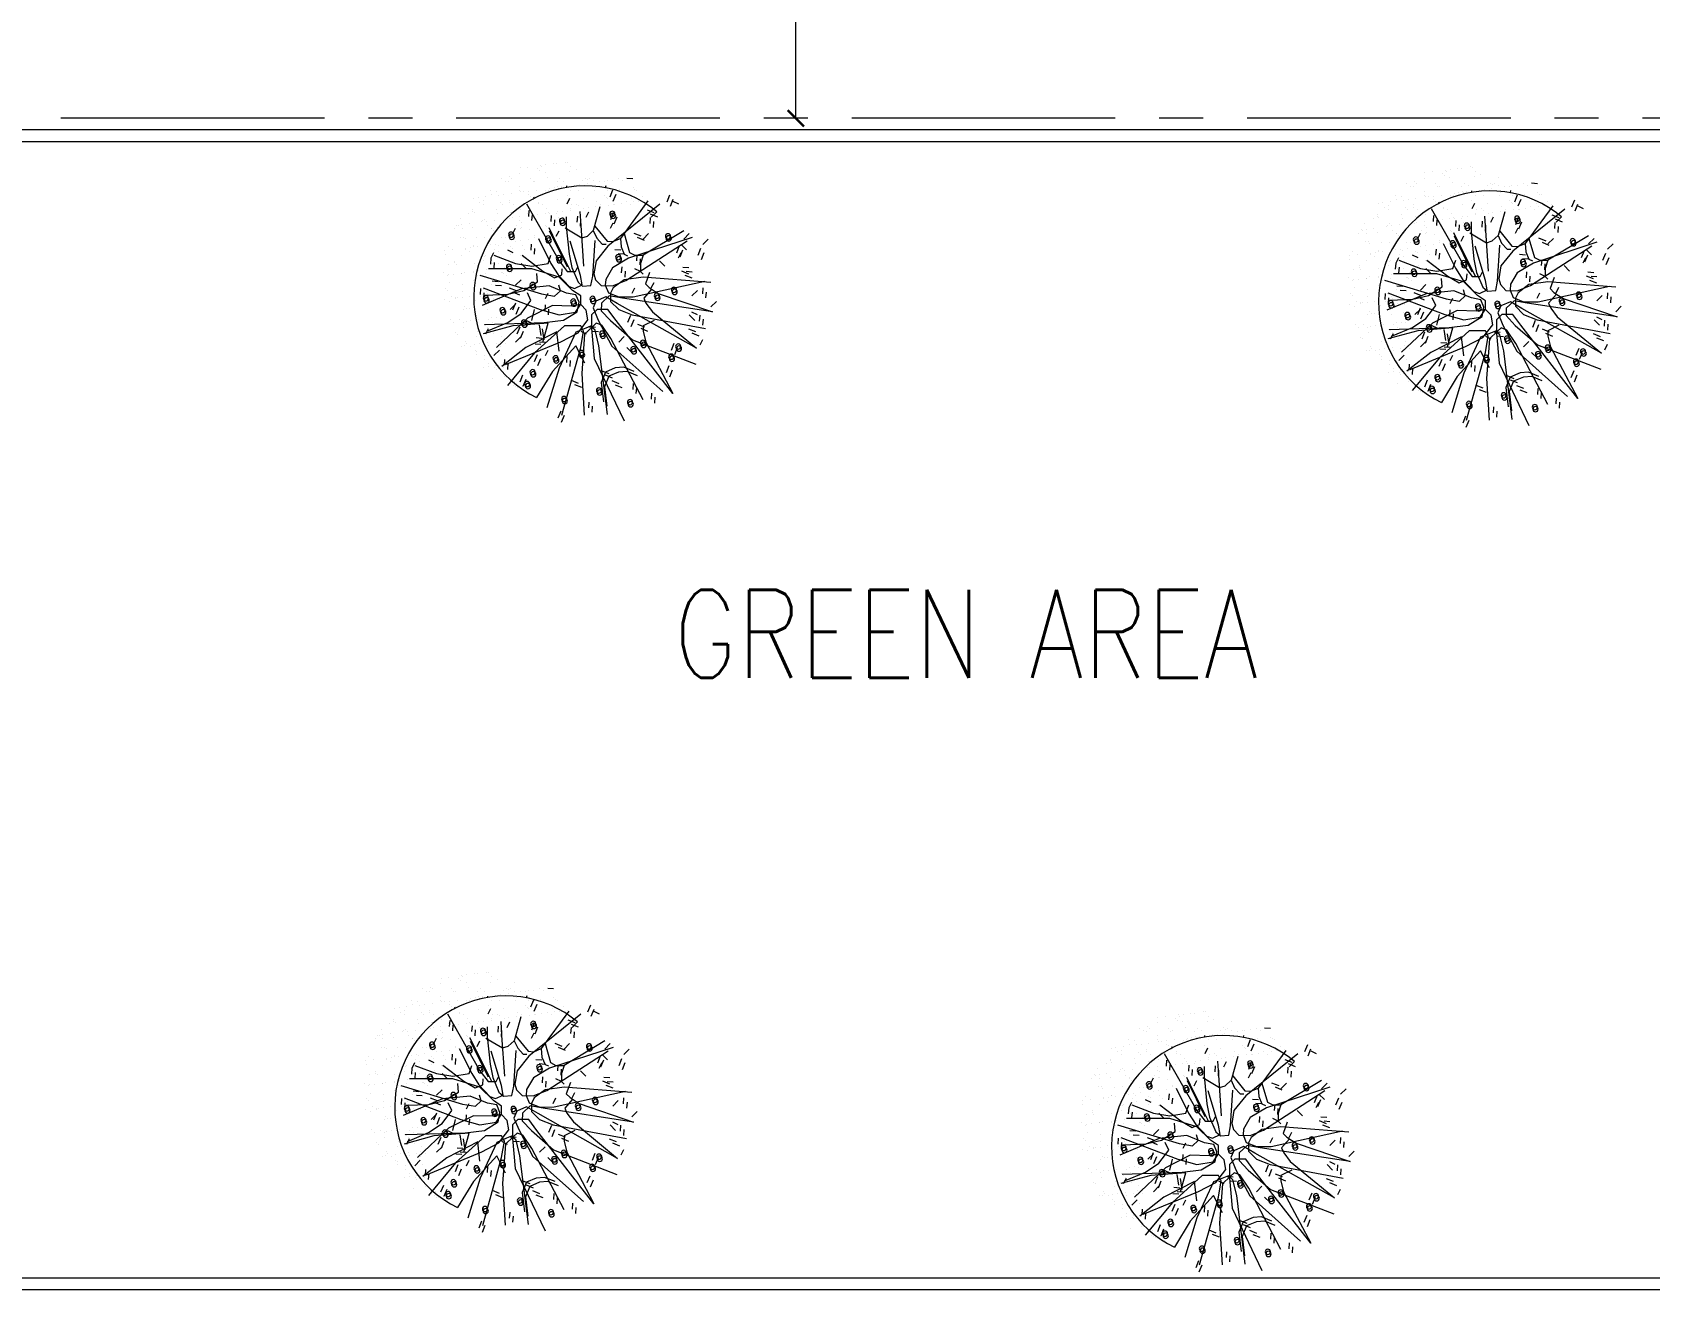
# Model space of a CAD drawing. Header units: millimetres. Extents: x -401 to 2889, y -234 to 146.
# Drawn here: x 104.84 to 118.65, y -31.08 to -20.16 of the extents above; entities that cross this region are included whole.
import ezdxf

# ---------------------------------------------------------------- set-up
doc = ezdxf.new("R2010")
doc.units = ezdxf.units.MM
doc.header["$LTSCALE"] = 3
doc.header["$MEASUREMENT"] = 0
doc.linetypes.add('AXES2', pattern=[1.125, 0.75, -0.125, 0.125, -0.125])
doc.linetypes.add('CONTINU', pattern=[0])
doc.layers.get('0').update_dxf_attribs({"color": 3, "lineweight": 9})
for name, color, linetype, lineweight in [('BOUNDARY', 6, 'Continuous', 13), ('DIM-IN', 1, 'Continuous', 0), ('Drw - Dimension', 1, 'CONTINU', 0), ('HATCH', 253, 'Continuous', 0), ('text', 7, 'Continuous', 0), ('WALKWAY', 42, 'Continuous', 13)]:
    doc.layers.add(name, color=color, linetype=linetype, lineweight=lineweight)
doc.layers.add('SCHEMATIC', color=7, linetype='Continuous')
doc.styles.add('drwazah arabic', font='ARIALUNI.TTF', dxfattribs={"width": 0.75})
doc.styles.get("Standard").update_dxf_attribs({"font": 'simplex.shx', "width": 0.8})
doc.dimstyles.new('Arch A-D 1-200m', dxfattribs={"dimscale": 2, "dimtxt": 0.14, "dimasz": 0.07, "dimexe": 0, "dimexo": 0, "dimgap": 0.05, "dimtad": 0, "dimzin": 1, "dimdsep": 46, "dimtxsty": 'drwazah arabic', "dimblk": 'ARCHTICK', "dimcen": 0, "dimse1": 1, "dimse2": 1, "dimclrd": 9, "dimclre": 9, "dimclrt": 6, "dimaunit": 2, "dimazin": 0, "dimtfac": 1, "dimtmove": 0, "dimatfit": 0, "dimldrblk": 'ARCHTICK', "dimfxl": 0.18, "dimtolj": 1, "dimtzin": 0, "dimlwd": 9, "dimlwe": 9, "dimarcsym": 2})

# ---------------------------------------------------------------- blocks, each defined once
blk = doc.blocks.new('A$C13B16592')
at = {"layer": 'SCHEMATIC', "color": 251, "lineweight": 0}
for p, q in [((1.858, 3.965), (1.858, 3.965)), ((1.889, 3.964), (1.889, 3.964)), ((0.876, 3.712), (0.876, 3.712)), ((1.001, 3.737), (1.001, 3.737)), ((1.028, 3.712), (1.028, 3.712)), ((1.155, 3.794), (1.155, 3.794)), ((1.161, 3.874), (1.161, 3.874)), ((1.277, 3.889), (1.277, 3.889)), ((1.322, 3.713), (1.322, 3.713)), ((1.432, 3.862), (1.432, 3.862)), ((1.458, 3.838), (1.458, 3.838)), ((1.472, 3.915), (1.472, 3.915)), ((1.484, 3.894), (1.484, 3.894)), ((1.542, 3.808), (1.542, 3.808)), ((1.546, 3.925), (1.546, 3.925)), ((1.583, 3.724), (1.583, 3.724)), ((1.663, 3.94), (1.663, 3.94)), ((1.714, 3.941), (1.714, 3.941)), ((1.768, 3.714), (1.768, 3.714)), ((1.917, 3.813), (1.917, 3.813)), ((1.931, 3.895), (1.931, 3.895)), ((2.014, 3.85), (2.014, 3.85)), ((2.156, 3.719), (2.156, 3.719)), ((2.215, 3.714), (2.215, 3.714)), ((2.283, 3.811), (2.283, 3.811)), ((2.661, 3.715), (2.661, 3.715)), ((0.708, 3.534), (0.708, 3.534)), ((0.721, 3.472), (0.721, 3.472)), ((0.797, 3.52), (0.797, 3.52)), ((0.833, 3.459), (0.833, 3.459)), ((0.907, 3.469), (0.907, 3.469)), ((0.936, 3.673), (0.936, 3.673)), ((0.982, 3.662), (0.982, 3.662)), ((1.024, 3.485), (1.024, 3.485)), ((1.152, 3.598), (1.152, 3.598)), ((1.154, 3.535), (1.154, 3.535)), ((1.164, 3.518), (1.164, 3.518)), ((1.218, 3.51), (1.218, 3.51)), ((1.293, 3.52), (1.293, 3.52)), ((1.295, 3.468), (1.295, 3.468)), ((1.357, 3.667), (1.357, 3.667)), ((1.382, 3.674), (1.382, 3.674)), ((1.409, 3.535), (1.409, 3.535)), ((1.551, 3.532), (1.551, 3.532)), ((1.6, 3.536), (1.6, 3.536)), ((1.604, 3.561), (1.604, 3.561)), ((1.679, 3.571), (1.679, 3.571)), ((1.723, 3.665), (1.723, 3.665)), ((1.726, 3.593), (1.726, 3.593)), ((1.752, 3.569), (1.752, 3.569)), ((1.795, 3.586), (1.795, 3.586)), ((1.829, 3.675), (1.829, 3.675)), ((1.99, 3.612), (1.99, 3.612)), ((2.064, 3.622), (2.064, 3.622)), ((2.11, 3.679), (2.11, 3.679)), ((2.181, 3.637), (2.181, 3.637)), ((2.183, 3.695), (2.183, 3.695)), ((2.275, 3.676), (2.275, 3.676)), ((2.375, 3.663), (2.375, 3.663)), ((2.45, 3.672), (2.45, 3.672)), ((2.486, 3.684), (2.486, 3.684)), ((2.567, 3.688), (2.567, 3.688)), ((2.679, 3.549), (2.679, 3.549)), ((2.721, 3.677), (2.721, 3.677)), ((2.881, 3.576), (2.881, 3.576)), ((2.907, 3.552), (2.907, 3.552)), ((2.939, 3.538), (2.939, 3.538)), ((0.431, 3.239), (0.431, 3.239)), ((0.433, 3.216), (0.433, 3.216)), ((0.447, 3.409), (0.447, 3.409)), ((0.521, 3.419), (0.521, 3.419)), ((0.545, 3.352), (0.545, 3.352)), ((0.604, 3.372), (0.604, 3.372)), ((0.606, 3.314), (0.606, 3.314)), ((0.638, 3.434), (0.638, 3.434)), ((0.806, 3.244), (0.806, 3.244)), ((0.864, 3.342), (0.864, 3.342)), ((0.891, 3.318), (0.891, 3.318)), ((0.991, 3.386), (0.991, 3.386)), ((0.992, 3.353), (0.992, 3.353)), ((1.052, 3.315), (1.052, 3.315)), ((1.321, 3.443), (1.321, 3.443)), ((3.032, 3.437), (3.032, 3.437)), ((3.084, 3.385), (3.084, 3.385)), ((0.193, 3.004), (0.193, 3.004)), ((0.215, 2.993), (0.215, 2.993)), ((0.246, 3.097), (0.246, 3.097)), ((0.268, 3.014), (0.268, 3.014)), ((0.377, 3.174), (0.377, 3.174)), ((0.384, 3.029), (0.384, 3.029)), ((0.44, 2.963), (0.44, 2.963)), ((0.46, 3.192), (0.46, 3.192)), ((0.579, 3.055), (0.579, 3.055)), ((0.584, 3.078), (0.584, 3.078)), ((0.613, 3.096), (0.613, 3.096)), ((0.654, 3.065), (0.654, 3.065)), ((0.661, 2.993), (0.661, 2.993)), ((0.77, 3.08), (0.77, 3.08)), ((0.815, 2.968), (0.815, 2.968)), ((0.823, 3.175), (0.823, 3.175)), ((1.015, 3.203), (1.015, 3.203)), ((0.154, 2.952), (0.154, 2.952)), ((0.255, 2.821), (0.255, 2.821)), ((0.275, 2.954), (0.275, 2.954)), ((0.296, 2.821), (0.296, 2.821)), ((0.323, 2.797), (0.323, 2.797)), ((0.493, 2.816), (0.493, 2.816)), ((0.622, 2.82), (0.622, 2.82)), ((0.721, 2.955), (0.721, 2.955)), ((0.727, 2.947), (0.727, 2.947)), ((0.753, 2.923), (0.753, 2.923)), ((0.014, 2.61), (0.014, 2.61)), ((0.017, 2.557), (0.017, 2.557)), ((0.062, 2.673), (0.062, 2.673)), ((0.131, 2.625), (0.131, 2.625)), ((0.264, 2.545), (0.264, 2.545)), ((0.325, 2.651), (0.325, 2.651)), ((0.331, 2.634), (0.331, 2.634)), ((0.391, 2.595), (0.391, 2.595)), ((0.4, 2.661), (0.4, 2.661)), ((0.447, 2.683), (0.447, 2.683)), ((0.449, 2.687), (0.449, 2.687)), ((0.516, 2.676), (0.516, 2.676)), ((0, 2.274), (0, 2.274)), ((0.06, 2.236), (0.06, 2.236)), ((0.071, 2.397), (0.071, 2.397)), ((0.072, 2.246), (0.072, 2.246)), ((0.146, 2.256), (0.146, 2.256)), ((0.159, 2.426), (0.159, 2.426)), ((0.162, 2.456), (0.162, 2.456)), ((0.186, 2.402), (0.186, 2.402)), ((0.263, 2.271), (0.263, 2.271)), ((0.273, 2.269), (0.273, 2.269)), ((0.31, 2.288), (0.31, 2.288)), ((0.446, 2.275), (0.446, 2.275)), ((0.457, 2.297), (0.457, 2.297)), ((0.458, 2.411), (0.458, 2.411)), ((0.022, 2.031), (0.022, 2.031)), ((0.049, 2.007), (0.049, 2.007)), ((0.08, 2.121), (0.08, 2.121)), ((0.278, 2.097), (0.278, 2.097)), ((0.282, 1.993), (0.282, 1.993)), ((0.453, 2.157), (0.453, 2.157)), ((0.467, 2.135), (0.467, 2.135)), ((0.009, 1.867), (0.009, 1.867)), ((0.089, 1.845), (0.089, 1.845)), ((0.116, 1.915), (0.116, 1.915)), ((0.173, 1.893), (0.173, 1.893)), ((0.176, 1.877), (0.176, 1.877)), ((0.204, 1.893), (0.204, 1.893)), ((0.278, 1.902), (0.278, 1.902)), ((0.316, 1.762), (0.316, 1.762)), ((0.342, 1.738), (0.342, 1.738)), ((0.394, 1.738), (0.394, 1.738)), ((0.395, 1.918), (0.395, 1.918)), ((0.098, 1.569), (0.098, 1.569)), ((0.141, 1.513), (0.141, 1.513)), ((0.231, 1.557), (0.231, 1.557)), ((0.291, 1.717), (0.291, 1.717)), ((0.292, 1.518), (0.292, 1.518)), ((0.336, 1.539), (0.336, 1.539)), ((0.411, 1.549), (0.411, 1.549)), ((0.467, 1.624), (0.467, 1.624)), ((0.179, 1.367), (0.179, 1.367)), ((0.205, 1.343), (0.205, 1.343)), ((0.3, 1.441), (0.3, 1.441)), ((0.494, 1.306), (0.494, 1.306)), ((0.509, 1.379), (0.509, 1.379)), ((0.273, 1.16), (0.273, 1.16)), ((0.309, 1.165), (0.309, 1.165)), ((0.33, 1.229), (0.33, 1.229)), ((0.347, 1.198), (0.347, 1.198)), ((0.408, 1.159), (0.408, 1.159)), ((0.468, 1.185), (0.468, 1.185)), ((0.473, 1.098), (0.473, 1.098)), ((0.499, 1.074), (0.499, 1.074)), ((0.503, 1.03), (0.503, 1.03)), ((0.543, 1.195), (0.543, 1.195)), ((0.625, 1.021), (0.625, 1.021)), ((0.6, 0.832), (0.6, 0.832)), ((0.624, 0.96), (0.624, 0.96)), ((0.675, 0.842), (0.675, 0.842)), ((0.685, 0.887), (0.685, 0.887)), ((0.766, 0.829), (0.766, 0.829)), ((0.791, 0.857), (0.791, 0.857)), ((0.793, 0.805), (0.793, 0.805)), ((0.887, 0.759), (0.887, 0.759)), ((0.741, 0.662), (0.741, 0.662)), ((0.917, 0.691), (0.917, 0.691)), ((1.06, 0.56), (1.06, 0.56)), ((1.086, 0.536), (1.086, 0.536)), ((1.118, 0.529), (1.118, 0.529))]:
    blk.add_line(p, q, dxfattribs=at)
at = {"layer": 'SCHEMATIC', "color": 96, "lineweight": 0}
blk.add_line((2.787, 3.721), (2.877, 3.714), dxfattribs=at)
at = {"layer": 'SCHEMATIC', "color": 40, "lineweight": 0}
for p, q in [((1.868, 3.6), (1.868, 3.577)), ((2.466, 3.604), (2.458, 3.573)), ((2.531, 3.434), (2.574, 3.541)), ((2.581, 3.37), (2.625, 3.476)), ((3.4, 3.358), (3.443, 3.464)), ((1.291, 3.135), (1.297, 3.225)), ((1.365, 3.433), (1.375, 3.413)), ((2.376, 3.283), (2.275, 2.919)), ((3.292, 3.322), (2.498, 2.683)), ((3.109, 3.371), (2.689, 2.799)), ((3.206, 3.189), (3.1, 3.232)), ((3.45, 3.294), (3.493, 3.4)), ((1.27, 3.176), (1.27, 3.176)), ((1.341, 3.071), (1.347, 3.161)), ((1.596, 2.968), (1.654, 2.849)), ((1.632, 3.057), (1.638, 3.148)), ((1.682, 2.993), (1.688, 3.084)), ((1.845, 2.96), (2.099, 2.809)), ((1.864, 3.129), (1.863, 2.981)), ((1.863, 2.981), (1.908, 2.559)), ((2.032, 3.049), (2.038, 3.14)), ((2.082, 2.985), (2.088, 3.075)), ((2.301, 2.988), (2.486, 2.757)), ((2.544, 3.087), (2.587, 3.194)), ((2.594, 3.023), (2.638, 3.13)), ((3.141, 3.029), (3.147, 3.12)), ((3.257, 3.125), (3.15, 3.168)), ((3.191, 2.965), (3.197, 3.056)), ((1.329, 2.622), (1.335, 2.713)), ((1.438, 2.799), (1.628, 2.42)), ((1.604, 2.914), (1.877, 2.367)), ((1.654, 2.849), (1.927, 2.303)), ((2.083, 2.235), (1.925, 2.757)), ((2.099, 2.809), (2.186, 2.836)), ((2.186, 2.836), (2.275, 2.919)), ((2.268, 2.226), (2.304, 2.77)), ((2.275, 2.919), (2.329, 2.803)), ((2.329, 2.803), (2.413, 2.714)), ((2.413, 2.714), (2.47, 2.713)), ((2.486, 2.757), (2.576, 2.751)), ((2.576, 2.751), (2.689, 2.799)), ((2.689, 2.799), (2.698, 2.67)), ((2.771, 2.158), (3.707, 2.764)), ((3.782, 2.816), (2.814, 2.499)), ((2.894, 2.882), (3.001, 2.838)), ((2.945, 2.818), (3.051, 2.774)), ((0.714, 2.409), (0.72, 2.499)), ((1.19, 2.545), (1.508, 2.301)), ((1.38, 2.558), (1.386, 2.649)), ((1.908, 2.559), (1.949, 2.356)), ((2.498, 2.683), (2.319, 2.458)), ((2.814, 2.499), (2.568, 2.351)), ((2.695, 2.622), (2.604, 2.628)), ((2.745, 2.558), (2.655, 2.564)), ((2.698, 2.67), (2.745, 2.558)), ((2.745, 2.558), (2.798, 2.536)), ((2.939, 2.46), (2.945, 2.551)), ((2.989, 2.396), (2.995, 2.487)), ((3.548, 2.583), (3.592, 2.69)), ((3.598, 2.519), (3.642, 2.626)), ((3.873, 2.543), (3.917, 2.65)), ((3.924, 2.479), (3.967, 2.586)), ((0.545, 2.238), (1.485, 1.953)), ((0.741, 2.414), (0.741, 2.414)), ((0.765, 2.345), (0.771, 2.435)), ((2.108, 2.091), (2.083, 2.235)), ((2.24, 2.082), (2.268, 2.226)), ((2.319, 2.458), (2.285, 2.258)), ((2.285, 2.258), (2.311, 2.171)), ((2.568, 2.351), (2.465, 2.176)), ((2.708, 2.275), (2.714, 2.366)), ((2.759, 2.211), (2.765, 2.302)), ((3.132, 2.28), (3.07, 2.11)), ((3.62, 2.305), (3.727, 2.262)), ((3.733, 2.353), (3.642, 2.359)), ((3.671, 2.241), (3.777, 2.198)), ((3.783, 2.288), (3.693, 2.294)), ((0.556, 1.946), (0.562, 2.037)), ((0.784, 2.088), (0.875, 2.082)), ((1.106, 2), (0.999, 2.044)), ((1.991, 2.037), (2.108, 2.091)), ((2.043, 2.132), (2.112, 2.072)), ((2.112, 2.072), (2.24, 2.082)), ((2.311, 2.171), (2.395, 2.083)), ((2.395, 2.083), (2.567, 2.078)), ((2.465, 2.176), (2.459, 2.086)), ((2.459, 2.086), (2.506, 1.973)), ((2.506, 1.973), (2.665, 1.908)), ((2.567, 2.078), (2.771, 2.158)), ((2.884, 1.911), (3.974, 2.148)), ((3.165, 2.026), (3.046, 1.889)), ((3.07, 2.11), (3.126, 2.051)), ((3.126, 2.051), (3.267, 1.961)), ((3.943, 1.956), (3.949, 2.047)), ((3.993, 1.892), (4, 1.983)), ((0.622, 1.878), (0.622, 1.878)), ((1.325, 1.854), (1.271, 1.971)), ((1.653, 1.776), (1.274, 1.585)), ((1.541, 1.698), (1.547, 1.789)), ((1.94, 1.768), (1.653, 1.776)), ((2.059, 1.827), (2.012, 1.94)), ((2.465, 1.909), (2.315, 1.846)), ((2.519, 1.924), (2.401, 1.812)), ((2.64, 1.807), (2.465, 1.909)), ((2.719, 1.89), (2.519, 1.924)), ((2.665, 1.908), (2.884, 1.911)), ((3.046, 1.889), (3.078, 1.814)), ((3.267, 1.961), (4.092, 1.679))]:
    blk.add_line(p, q, dxfattribs=at)
at = {"layer": 'SCHEMATIC', "color": 76, "lineweight": 0}
for p, q in [((1.877, 3.455), (1.877, 3.455)), ((1.926, 3.537), (1.926, 3.537)), ((2.046, 3.536), (2.046, 3.536)), ((2.292, 3.535), (2.292, 3.535)), ((2.307, 3.581), (2.307, 3.581)), ((2.493, 3.537), (2.493, 3.537)), ((1.173, 3.242), (1.173, 3.242)), ((1.257, 3.329), (1.754, 2.461)), ((1.366, 3.39), (1.366, 3.39)), ((1.438, 3.354), (1.438, 3.354)), ((1.446, 3.329), (1.446, 3.329)), ((1.498, 3.315), (1.498, 3.315)), ((1.56, 3.256), (1.56, 3.256)), ((1.732, 3.389), (1.732, 3.389)), ((1.736, 3.207), (1.736, 3.207)), ((1.811, 3.217), (1.811, 3.217)), ((1.878, 3.329), (1.919, 3.412)), ((1.884, 3.355), (1.884, 3.355)), ((1.927, 3.233), (1.927, 3.233)), ((1.935, 3.261), (1.935, 3.261)), ((1.944, 3.316), (1.944, 3.316)), ((2.019, 3.324), (2.019, 3.324)), ((2.046, 3.3), (2.046, 3.3)), ((2.071, 3.213), (2.084, 2.998)), ((2.119, 3.403), (2.119, 3.403)), ((2.122, 3.258), (2.122, 3.258)), ((2.167, 3.122), (2.208, 3.205)), ((2.196, 3.268), (2.196, 3.268)), ((2.313, 3.283), (2.313, 3.283)), ((2.33, 3.356), (2.33, 3.356)), ((2.391, 3.317), (2.391, 3.317)), ((2.45, 3.45), (2.45, 3.45)), ((2.477, 3.426), (2.477, 3.426)), ((2.495, 3.407), (2.495, 3.407)), ((2.508, 3.309), (2.508, 3.309)), ((2.582, 3.319), (2.582, 3.319)), ((2.601, 3.312), (2.601, 3.312)), ((2.699, 3.334), (2.699, 3.334)), ((2.777, 3.356), (2.777, 3.356)), ((2.837, 3.318), (2.837, 3.318)), ((2.861, 3.406), (2.861, 3.406)), ((2.893, 3.36), (2.893, 3.36)), ((2.968, 3.37), (2.968, 3.37)), ((3.063, 3.278), (3.063, 3.278)), ((3.16, 3.122), (3.242, 3.205)), ((3.49, 3.37), (3.573, 3.329)), ((0.965, 3.106), (0.965, 3.106)), ((1, 3.11), (1, 3.11)), ((1.039, 3.116), (1.039, 3.116)), ((1.107, 2.994), (1.107, 2.994)), ((1.156, 3.131), (1.156, 3.131)), ((1.158, 3.073), (1.158, 3.073)), ((1.182, 2.966), (1.182, 2.966)), ((1.184, 3.048), (1.184, 3.048)), ((1.35, 3.157), (1.35, 3.157)), ((1.375, 3.114), (1.375, 3.114)), ((1.425, 3.166), (1.425, 3.166)), ((1.541, 3.182), (1.541, 3.182)), ((1.554, 2.995), (1.554, 2.995)), ((1.569, 2.98), (1.569, 2.98)), ((1.589, 3.198), (1.589, 3.198)), ((1.615, 3.174), (1.615, 3.174)), ((1.716, 3.177), (1.716, 3.177)), ((1.741, 3.113), (1.741, 3.113)), ((2.084, 2.998), (2.126, 2.378)), ((2.539, 2.957), (2.581, 3.039)), ((0.878, 2.808), (0.878, 2.808)), ((0.902, 2.727), (0.902, 2.727)), ((0.939, 2.816), (0.939, 2.816)), ((1.009, 2.833), (1.009, 2.833)), ((1.051, 2.874), (1.092, 2.957)), ((1.097, 2.752), (1.097, 2.752)), ((1.168, 2.956), (1.168, 2.956)), ((1.171, 2.762), (1.171, 2.762)), ((1.288, 2.777), (1.288, 2.777)), ((1.309, 2.934), (1.309, 2.934)), ((1.384, 2.838), (1.384, 2.838)), ((1.385, 2.817), (1.385, 2.817)), ((1.712, 2.833), (1.754, 2.915)), ((2.746, 2.874), (2.829, 2.585)), ((3.656, 2.915), (3.035, 2.543)), ((3.035, 2.791), (3.118, 2.874)), ((3.656, 2.791), (3.738, 2.874)), ((3.945, 2.709), (4.028, 2.791)), ((0.59, 2.552), (0.59, 2.552)), ((0.616, 2.528), (0.616, 2.528)), ((0.631, 2.543), (0.631, 2.543)), ((0.711, 2.701), (0.711, 2.701)), ((0.72, 2.502), (0.761, 2.585)), ((0.761, 2.543), (1.092, 2.419)), ((0.777, 2.635), (0.777, 2.635)), ((0.786, 2.711), (0.786, 2.711)), ((0.824, 2.692), (0.824, 2.692)), ((0.837, 2.596), (0.837, 2.596)), ((0.968, 2.626), (1.051, 2.585)), ((1.018, 2.557), (1.018, 2.557)), ((1.021, 2.678), (1.021, 2.678)), ((1.047, 2.654), (1.047, 2.654)), ((1.172, 2.539), (1.172, 2.539)), ((1.191, 2.69), (1.191, 2.69)), ((1.223, 2.635), (1.223, 2.635)), ((1.588, 2.419), (1.63, 2.543)), ((2.829, 2.585), (2.911, 2.543)), ((2.911, 2.543), (3.035, 2.543)), ((3.035, 2.543), (2.994, 2.419)), ((3.573, 2.502), (3.614, 2.585)), ((3.697, 2.626), (3.614, 2.709)), ((0.507, 2.237), (0.507, 2.237)), ((0.532, 2.307), (0.532, 2.307)), ((0.608, 2.457), (0.608, 2.457)), ((0.64, 2.267), (0.64, 2.267)), ((0.649, 2.322), (0.649, 2.322)), ((1.34, 2.336), (0.679, 2.336)), ((0.833, 2.416), (0.833, 2.416)), ((0.843, 2.348), (0.843, 2.348)), ((0.884, 2.283), (0.884, 2.283)), ((0.892, 2.276), (0.892, 2.276)), ((0.91, 2.259), (0.91, 2.259)), ((0.918, 2.358), (0.918, 2.358)), ((0.953, 2.237), (0.953, 2.237)), ((1.027, 2.281), (1.027, 2.281)), ((1.034, 2.373), (1.034, 2.373)), ((1.055, 2.458), (1.055, 2.458)), ((1.092, 2.419), (1.34, 2.378)), ((1.257, 2.336), (1.175, 2.419)), ((1.34, 2.378), (1.588, 2.419)), ((1.754, 2.212), (1.34, 2.336)), ((1.424, 2.137), (1.415, 2.265)), ((1.508, 2.301), (1.683, 2.198)), ((1.754, 2.461), (1.878, 2.295)), ((1.796, 2.245), (1.802, 2.336)), ((1.878, 2.295), (2.002, 2.295)), ((2.002, 2.295), (2.043, 2.378)), ((2.994, 2.295), (2.911, 2.336)), ((2.994, 2.419), (2.994, 2.295)), ((2.994, 2.295), (3.035, 2.254)), ((3.284, 2.461), (3.366, 2.378)), ((0.479, 2.133), (0.479, 2.133)), ((1.181, 2.032), (0.581, 1.78)), ((0.596, 2.047), (1.464, 1.716)), ((0.604, 2.019), (0.604, 2.019)), ((0.649, 1.991), (0.649, 1.991)), ((0.724, 2.098), (0.724, 2.098)), ((0.842, 2.139), (0.842, 2.139)), ((0.975, 1.948), (1.215, 2.005)), ((1.156, 1.936), (1.05, 1.98)), ((1.092, 2.088), (1.175, 2.171)), ((1.602, 2.076), (1.181, 2.032)), ((1.215, 2.005), (1.424, 2.137)), ((1.868, 1.967), (1.602, 2.076)), ((1.685, 1.919), (1.774, 2.002)), ((1.774, 2.002), (1.748, 2.089)), ((1.96, 2.006), (1.754, 2.212)), ((2.084, 1.923), (1.96, 2.006)), ((2.581, 2.047), (2.539, 1.964)), ((2.746, 2.171), (2.581, 2.047)), ((3.035, 2.212), (2.746, 2.171)), ((2.87, 1.964), (2.911, 2.047)), ((4.069, 2.13), (3.035, 2.212)), ((3.16, 2.047), (3.201, 2.13)), ((3.78, 1.923), (3.862, 2.006)), ((0.476, 1.859), (0.476, 1.859)), ((0.562, 1.916), (0.562, 1.916)), ((0.59, 1.943), (0.59, 1.943)), ((0.628, 1.935), (0.975, 1.948)), ((0.664, 1.953), (0.664, 1.953)), ((0.747, 1.888), (0.747, 1.888)), ((0.773, 1.864), (0.773, 1.864)), ((0.781, 1.969), (0.781, 1.969)), ((0.84, 1.739), (0.84, 1.739)), ((0.851, 1.863), (0.851, 1.863)), ((0.898, 1.75), (0.898, 1.75)), ((1.009, 1.716), (1.092, 1.799)), ((1.176, 1.657), (1.325, 1.854)), ((1.485, 1.953), (1.685, 1.919)), ((1.547, 1.882), (1.588, 1.964)), ((2.012, 1.94), (1.868, 1.967)), ((2.002, 1.675), (2.084, 1.799)), ((2.084, 1.799), (2.084, 1.923)), ((2.539, 1.964), (2.539, 1.84)), ((2.539, 1.84), (2.663, 1.716)), ((4.069, 1.758), (4.152, 1.84)), ((0.485, 1.582), (0.485, 1.582)), ((0.527, 1.564), (0.527, 1.564)), ((0.61, 1.493), (0.61, 1.493)), ((0.616, 1.487), (1.529, 1.517)), ((0.658, 1.715), (0.658, 1.715)), ((0.678, 1.557), (0.678, 1.557)), ((0.722, 1.59), (0.722, 1.59)), ((0.738, 1.519), (0.738, 1.519)), ((0.796, 1.6), (0.796, 1.6)), ((1.274, 1.585), (0.802, 1.139)), ((0.86, 1.587), (0.86, 1.587)), ((0.971, 1.519), (1.176, 1.657)), ((1.588, 1.51), (1.051, 1.468)), ((1.257, 1.551), (1.34, 1.51)), ((1.34, 1.551), (1.382, 1.716)), ((1.479, 1.32), (1.454, 1.485)), ((1.464, 1.716), (1.754, 1.634)), ((1.506, 1.22), (1.588, 1.51)), ((1.754, 1.634), (2.002, 1.675)), ((2.333, 1.716), (2.25, 1.634)), ((2.25, 1.634), (2.25, 1.427)), ((2.498, 1.716), (2.333, 1.716)), ((2.622, 1.551), (2.498, 1.716)), ((3.49, 0.434), (2.622, 1.551)), ((2.663, 1.716), (2.87, 1.634)), ((2.87, 1.634), (3.986, 1.427)), ((3.201, 1.551), (3.035, 1.468)), ((3.738, 1.634), (3.821, 1.551)), ((3.862, 1.634), (3.78, 1.675)), ((3.897, 1.54), (3.903, 1.631)), ((3.947, 1.476), (3.954, 1.567)), ((1.051, 1.468), (0.596, 1.344)), ((0.636, 1.469), (0.636, 1.469)), ((0.637, 1.344), (0.679, 1.427)), ((0.667, 1.439), (0.667, 1.439)), ((0.761, 1.355), (0.761, 1.355)), ((0.854, 1.236), (0.854, 1.236)), ((0.869, 1.311), (0.869, 1.311)), ((0.928, 1.246), (0.928, 1.246)), ((1.092, 1.22), (1.175, 1.303)), ((1.719, 1.377), (1.248, 1.135)), ((1.836, 1.468), (1.382, 1.055)), ((1.754, 1.083), (1.719, 1.377)), ((2.002, 1.468), (1.836, 1.468)), ((2.084, 1.468), (2.002, 1.468)), ((2.126, 1.385), (2.084, 1.468)), ((2.084, 1.137), (2.126, 1.385)), ((2.084, 1.385), (2.167, 1.344)), ((2.25, 1.427), (2.291, 0.972)), ((2.663, 1.22), (2.746, 1.303)), ((3.035, 1.468), (3.035, 1.385)), ((3.035, 1.385), (3.077, 1.22)), ((3.725, 1.424), (3.832, 1.381)), ((3.776, 1.36), (3.882, 1.317)), ((3.904, 1.179), (3.945, 1.261)), ((0.659, 1.211), (0.659, 1.211)), ((0.676, 1.163), (0.676, 1.163)), ((0.761, 1.013), (0.844, 1.096)), ((0.793, 1.199), (0.793, 1.199)), ((0.854, 1.16), (0.854, 1.16)), ((0.878, 1.035), (0.878, 1.035)), ((1.248, 1.135), (0.883, 0.85)), ((0.903, 1.224), (0.903, 1.224)), ((0.93, 1.2), (0.93, 1.2)), ((0.938, 0.876), (1.781, 1.226)), ((1.382, 1.055), (0.968, 0.559)), ((1.547, 1.013), (1.588, 1.096)), ((1.795, 0.104), (2.084, 1.137)), ((2.787, 1.137), (2.87, 1.055)), ((3.077, 1.22), (3.49, 0.434)), ((3.467, 1.096), (3.51, 1.202)), ((3.517, 1.032), (3.561, 1.138)), ((0.909, 0.84), (0.909, 0.84)), ((0.97, 0.801), (0.97, 0.801)), ((0.986, 0.883), (0.986, 0.883)), ((1.653, 0.77), (1.412, 0.375)), ((1.755, 0.822), (1.569, 0.215)), ((2.291, 0.972), (2.746, 0.021)), ((3.44, 0.691), (3.483, 0.797)), ((1.081, 0.625), (1.081, 0.625)), ((1.193, 0.539), (1.193, 0.539)), ((1.263, 0.481), (1.263, 0.481))]:
    blk.add_line(p, q, dxfattribs=at)
at = {"layer": 'SCHEMATIC', "color": 44, "lineweight": 0}
for p, q in [((1.628, 2.42), (1.738, 2.245)), ((1.683, 2.198), (1.796, 2.245)), ((1.738, 2.245), (1.906, 2.068)), ((1.949, 2.356), (2.043, 2.132)), ((0.606, 1.882), (0.612, 1.972)), ((0.734, 2.153), (0.824, 2.146)), ((1.906, 2.068), (1.991, 2.037)), ((1.05, 1.713), (1.094, 1.819)), ((1.1, 1.648), (1.144, 1.755)), ((0.651, 1.384), (0.971, 1.519)), ((1.591, 1.634), (1.597, 1.724)), ((1.116, 1.344), (1.16, 1.45)), ((1.167, 1.28), (1.21, 1.386)), ((1.404, 1.288), (1.495, 1.282)), ((1.529, 1.256), (1.504, 1.421)), ((1.38, 0.926), (1.423, 1.032)), ((1.388, 1.194), (1.478, 1.187)), ((1.454, 1.224), (1.545, 1.218)), ((0.921, 0.866), (0.927, 0.956)), ((0.971, 0.801), (0.977, 0.892)), ((1.43, 0.862), (1.474, 0.968)), ((1.159, 0.613), (1.202, 0.719)), ((1.209, 0.549), (1.253, 0.655)), ((1.741, 0.064), (1.784, 0.171))]:
    blk.add_line(p, q, dxfattribs=at)
at = {"layer": 'SCHEMATIC', "color": 71, "lineweight": 0}
for p, q in [((2.084, 1.793), (1.94, 1.768)), ((2.031, 1.683), (2.059, 1.827)), ((2.168, 1.704), (2.084, 1.793)), ((2.315, 1.846), (2.272, 1.74)), ((2.272, 1.74), (2.35, 1.553)), ((2.401, 1.812), (2.398, 1.698)), ((3.851, 1.125), (2.64, 1.807)), ((4.092, 1.679), (2.719, 1.89)), ((3.078, 1.814), (3.178, 1.68)), ((1.529, 1.517), (1.822, 1.552)), ((1.822, 1.552), (2.031, 1.683)), ((2.043, 1.363), (2.193, 1.56)), ((2.193, 1.56), (2.168, 1.704)), ((2.321, 1.51), (2.262, 1.454)), ((2.407, 1.479), (2.321, 1.51)), ((2.35, 1.553), (2.56, 1.156)), ((2.398, 1.698), (2.537, 1.55)), ((2.537, 1.55), (2.874, 1.253)), ((2.803, 1.523), (2.847, 1.629)), ((2.854, 1.458), (2.897, 1.565)), ((2.947, 1.495), (3.054, 1.451)), ((3.178, 1.68), (3.851, 1.125)), ((2.01, 1.369), (1.755, 0.822)), ((1.781, 1.226), (2.043, 1.363)), ((2.16, 1.432), (2.01, 1.369)), ((2.144, 1.343), (2.099, 0.741)), ((2.262, 1.454), (2.144, 1.343)), ((2.235, 1.463), (2.16, 1.432)), ((2.216, 1.453), (2.307, 1.446)), ((2.304, 1.404), (2.235, 1.463)), ((2.267, 1.388), (2.357, 1.382)), ((2.361, 1.164), (2.304, 1.404)), ((2.545, 1.274), (2.407, 1.479)), ((3.036, 0.341), (2.545, 1.274)), ((2.874, 1.253), (3.84, 0.881)), ((2.998, 1.431), (3.104, 1.387)), ((2.009, 1.162), (1.653, 0.77)), ((1.87, 0.911), (1.876, 1.002)), ((2.145, 0.9), (2.009, 1.162)), ((2.491, 0.117), (2.361, 1.164)), ((2.56, 1.156), (3.334, 0.467)), ((1.921, 0.847), (1.927, 0.938)), ((2.099, 0.741), (2.138, 0.107)), ((2.461, 0.762), (2.396, 0.603)), ((2.408, 0.784), (2.514, 0.741)), ((2.611, 0.825), (2.461, 0.762)), ((2.662, 0.761), (2.512, 0.698)), ((2.739, 0.835), (2.611, 0.825)), ((2.79, 0.771), (2.662, 0.761)), ((2.899, 0.77), (2.739, 0.835)), ((2.949, 0.705), (2.79, 0.771)), ((3.389, 0.755), (3.433, 0.861)), ((2.049, 0.59), (1.943, 0.633)), ((2.1, 0.526), (1.993, 0.569)), ((2.396, 0.603), (2.431, 0.309)), ((2.512, 0.698), (2.446, 0.539)), ((2.446, 0.539), (2.481, 0.245)), ((2.459, 0.72), (2.565, 0.677)), ((2.668, 0.585), (2.562, 0.628)), ((2.718, 0.521), (2.612, 0.564)), ((2.881, 0.498), (2.887, 0.588)), ((2.931, 0.434), (2.937, 0.524)), ((2.206, 0.215), (2.212, 0.306)), ((3.162, 0.351), (3.168, 0.442)), ((3.213, 0.287), (3.219, 0.378)), ((1.791, 0), (1.835, 0.106)), ((2.257, 0.151), (2.263, 0.242))]:
    blk.add_line(p, q, dxfattribs=at)
at = {"layer": 'SCHEMATIC', "color": 251, "lineweight": 0}
blk.add_arc((2.152, 1.903), 1.698, 50.0542, 244.1755, dxfattribs=at)
at = {"layer": 'SCHEMATIC', "color": 40, "lineweight": 0}
for centre, start, end in [((2.566, 3.176), 22.7398, 202.7398), ((1.799, 3.07), 22.7398, 202.7398), ((1.799, 3.07), 202.7398, 22.7398), ((2.566, 3.176), 202.7398, 22.7398), ((1.023, 2.858), 22.7398, 202.7398), ((1.023, 2.858), 202.7398, 22.7398), ((1.586, 2.8), 22.7398, 202.7398), ((1.586, 2.8), 202.7398, 22.7398), ((3.415, 2.833), 22.7398, 202.7398), ((3.415, 2.833), 202.7398, 22.7398), ((1.75, 2.499), 22.7398, 202.7398), ((1.75, 2.499), 202.7398, 22.7398), ((2.656, 2.515), 22.7398, 202.7398), ((2.656, 2.515), 202.7398, 22.7398), ((0.99, 2.368), 22.7398, 202.7398), ((0.99, 2.368), 202.7398, 22.7398), ((1.35, 2.091), 22.7398, 202.7398), ((1.35, 2.091), 202.7398, 22.7398), ((3.505, 2.017), 22.7398, 202.7398), ((3.505, 2.017), 202.7398, 22.7398), ((0.639, 1.887), 22.7398, 202.7398), ((0.639, 1.887), 202.7398, 22.7398), ((0.892, 1.707), 22.7398, 202.7398), ((1.97, 1.838), 22.7398, 202.7398), ((1.97, 1.838), 202.7398, 22.7398), ((2.264, 1.878), 22.7398, 202.7398), ((2.264, 1.878), 202.7398, 22.7398), ((3.244, 1.927), 22.7398, 202.7398), ((3.244, 1.927), 202.7398, 22.7398), ((0.892, 1.707), 202.7398, 22.7398), ((1.219, 1.519), 22.7398, 202.7398), ((1.219, 1.519), 202.7398, 22.7398), ((2.411, 1.348), 22.7398, 202.7398), ((2.411, 1.348), 202.7398, 22.7398), ((3.032, 1.209), 22.7398, 202.7398), ((1.701, 0.973), 22.7398, 202.7398), ((1.701, 0.973), 202.7398, 22.7398), ((2.093, 1.054), 22.7398, 202.7398), ((2.093, 1.054), 202.7398, 22.7398), ((2.885, 1.111), 22.7398, 202.7398), ((2.885, 1.111), 202.7398, 22.7398), ((3.032, 1.209), 202.7398, 22.7398), ((3.464, 0.997), 22.7398, 202.7398), ((3.464, 0.997), 202.7398, 22.7398), ((3.57, 1.152), 22.7398, 202.7398), ((3.57, 1.152), 202.7398, 22.7398), ((1.35, 0.761), 22.7398, 202.7398), ((1.35, 0.761), 202.7398, 22.7398), ((1.268, 0.581), 22.7398, 202.7398), ((1.268, 0.581), 202.7398, 22.7398), ((2.362, 0.483), 22.7398, 202.7398), ((2.362, 0.483), 202.7398, 22.7398), ((1.831, 0.353), 22.7398, 202.7398), ((1.831, 0.353), 202.7398, 22.7398), ((2.836, 0.304), 22.7398, 202.7398), ((2.836, 0.304), 202.7398, 22.7398)]:
    blk.add_arc(centre, 0.0396, start, end, dxfattribs=at)
at = {"layer": 'SCHEMATIC', "color": 76, "lineweight": 0}
for centre, start, end in [((1.81, 3.038), 0, 180), ((1.81, 3.038), 180, 0), ((2.577, 3.144), 0, 180), ((2.577, 3.144), 180, 0), ((1.034, 2.826), 0, 180), ((1.034, 2.826), 180, 0), ((1.597, 2.769), 0, 180), ((1.597, 2.769), 180, 0), ((3.426, 2.801), 0, 180), ((3.426, 2.801), 180, 0), ((1.761, 2.467), 0, 180), ((1.761, 2.467), 180, 0), ((2.667, 2.483), 0, 180), ((2.667, 2.483), 180, 0), ((1.001, 2.336), 0, 180), ((1.001, 2.336), 180, 0), ((1.361, 2.059), 0, 180), ((1.361, 2.059), 180, 0), ((3.516, 1.985), 0, 180), ((3.516, 1.985), 180, 0), ((0.65, 1.855), 0, 180), ((0.65, 1.855), 180, 0), ((1.981, 1.806), 0, 180), ((1.981, 1.806), 180, 0), ((2.275, 1.846), 0, 180), ((2.275, 1.846), 180, 0), ((3.255, 1.895), 0, 180), ((3.255, 1.895), 180, 0), ((0.903, 1.675), 0, 180), ((0.903, 1.675), 180, 0), ((1.23, 1.487), 0, 180), ((1.23, 1.487), 180, 0), ((2.422, 1.316), 0, 180), ((2.422, 1.316), 180, 0), ((2.104, 1.022), 0, 180), ((2.104, 1.022), 180, 0), ((2.895, 1.079), 0, 180), ((2.895, 1.079), 180, 0), ((3.042, 1.177), 0, 180), ((3.042, 1.177), 180, 0), ((3.475, 0.965), 0, 180), ((3.581, 1.12), 0, 180), ((3.581, 1.12), 180, 0), ((1.361, 0.729), 0, 180), ((1.712, 0.941), 0, 180), ((1.712, 0.941), 180, 0), ((3.475, 0.965), 180, 0), ((1.279, 0.549), 0, 180), ((1.279, 0.549), 180, 0), ((1.361, 0.729), 180, 0), ((1.842, 0.321), 0, 180), ((1.842, 0.321), 180, 0), ((2.373, 0.451), 0, 180), ((2.373, 0.451), 180, 0), ((2.846, 0.272), 0, 180), ((2.846, 0.272), 180, 0)]:
    blk.add_arc(centre, 0.0403, start, end, dxfattribs=at)
blk = doc.blocks.new('_ArchTick')
at = {"color": 0, "linetype": 'ByBlock', "const_width": 0.15}
blk.add_lwpolyline([(-0.5, -0.5), (0.5, 0.5)], dxfattribs=at)
blk = doc.blocks.new('*D38')
at = {"layer": 'Defpoints', "color": 0, "transparency": 16777216}
for p in [(112.146, -7.39), (110.523, -20.89), (111.357, -20.89)]:
    blk.add_point(p, dxfattribs=at)
at = {"layer": 'Drw - Dimension', "color": 9, "linetype": 'ByBlock', "lineweight": 9, "transparency": 16777216}
for p, q in [((111.357, -7.39), (111.357, -13.673)), ((111.357, -20.89), (111.357, -14.607))]:
    blk.add_line(p, q, dxfattribs=at)
at = {"layer": 'Drw - Dimension', "color": 9, "lineweight": 9, "transparency": 16777216, "xscale": 0.14, "yscale": 0.14, "zscale": 0.14}
for p, rotation in [((111.357, -7.39), 90), ((111.357, -20.89), 270)]:
    blk.add_blockref('_ArchTick', p, dxfattribs=dict(at, rotation=rotation))
at = {"layer": 'Drw - Dimension', "color": 6, "transparency": 16777216, "insert": (111.357, -14.14), "char_height": 0.28, "attachment_point": 5, "rotation": 90, "style": 'drwazah arabic'}
blk.add_mtext('\\A1;13.50', dxfattribs=at)
blk = doc.blocks.new('*D46')
at = {"layer": 'Defpoints', "color": 0, "transparency": 16777216}
for p in [(85.614, -27.69), (131.334, -27.69), (85.614, -35.443)]:
    blk.add_point(p, dxfattribs=at)
at = {"layer": 'DIM-IN', "color": 9, "linetype": 'ByBlock', "lineweight": 9, "transparency": 16777216}
for p, q in [((85.614, -35.443), (108.007, -35.443)), ((131.334, -35.443), (108.941, -35.443))]:
    blk.add_line(p, q, dxfattribs=at)
at = {"layer": 'DIM-IN', "color": 9, "lineweight": 9, "transparency": 16777216, "xscale": 0.14, "yscale": 0.14, "zscale": 0.14, "rotation": 180}
blk.add_blockref('_ArchTick', (85.614, -35.443), dxfattribs=at)
at = {"layer": 'DIM-IN', "color": 9, "lineweight": 9, "transparency": 16777216, "xscale": 0.14, "yscale": 0.14, "zscale": 0.14}
blk.add_blockref('_ArchTick', (131.334, -35.443), dxfattribs=at)
at = {"layer": 'DIM-IN', "color": 6, "transparency": 16777216, "insert": (108.474, -35.443), "char_height": 0.28, "attachment_point": 5, "style": 'drwazah arabic'}
blk.add_mtext('\\A1;45.72', dxfattribs=at)

msp = doc.modelspace()

# ---------------------------------------------------------------- linework, layer by layer
at = {"linetype": 'AXES2'}
msp.add_open_spline([(164.834, -10.939), (164.834, -35.686), (164.834, -60.432), (164.834, -85.179), (164.807, -85.474), (164.78, -85.763), (164.685, -86.665), (164.607, -87.249), (164.425, -88.121), (164.345, -88.431), (164.146, -89.058), (164.029, -89.372), (163.629, -90.303), (163.297, -90.912), (162.244, -92.483), (161.416, -93.383), (160.138, -94.385), (159.761, -94.642), (159.049, -95.056), (158.716, -95.222), (158.014, -95.524), (157.648, -95.659), (156.11, -96.149), (154.816, -96.393), (153.365, -96.644), (153.289, -96.657), (153.213, -96.67), (135.359, -96.67), (117.504, -96.67), (99.65, -96.67), (99.636, -96.67), (99.621, -96.67), (99.607, -96.67), (99.605, -96.671), (99.603, -96.671), (99.601, -96.671), (99.247, -96.673), (98.888, -96.658), (97.806, -96.562), (97.078, -96.431), (95.253, -95.93), (94.186, -95.465), (92.833, -94.606), (92.433, -94.305), (91.626, -93.585), (91.246, -93.16), (90.558, -92.2), (90.252, -91.67), (89.457, -90), (89.049, -88.737), (88.488, -86.622), (88.302, -85.839), (88.114, -85.039), (88.114, -62.187), (88.114, -39.336), (88.114, -16.485)], degree=3, knots=[0, 0, 0, 0, 1, 1, 1, 1.896558, 1.896558, 3.873524, 3.873524, 5.049502, 5.049502, 6.22548, 6.22548, 8.577437, 8.577437, 12.62719, 12.62719, 14.243391, 14.243391, 15.614563, 15.614563, 16.985735, 16.985735, 21.152468, 21.152468, 21.381426, 21.381426, 21.381426, 22.381426, 22.381426, 22.381426, 22.38223, 22.38223, 22.38223, 22.389161, 22.389161, 22.389161, 23.612192, 23.612192, 26.058255, 26.058255, 29.916735, 29.916735, 31.726222, 31.726222, 33.969982, 33.969982, 36.213742, 36.213742, 40.450127, 40.450127, 42.796206, 42.796206, 42.796206, 43.796206, 43.796206, 43.796206, 43.796206], dxfattribs=at)
at = {"layer": 'BOUNDARY', "linetype": 'AXES2'}
msp.add_lwpolyline([(161.334, -20.89), (91.614, -20.89), (91.614, -93.17), (161.334, -93.17)], close=True, dxfattribs=at)
at = {"layer": 'WALKWAY'}
for points in [[(99.971, -30.89), (123.234, -30.89), (123.234, -20.99), (99.971, -20.99)], [(100.071, -30.79), (123.134, -30.79), (123.134, -21.09), (100.071, -21.09)]]:
    msp.add_lwpolyline(points, close=True, dxfattribs=at)

# ---------------------------------------------------------------- block references
at = {"layer": 'HATCH', "xscale": 0.5599999999999999, "yscale": 0.5599999999999999, "zscale": 0.5599999999999999}
for p in [(108.354, -23.484), (116.077, -23.526), (107.679, -30.4), (113.798, -30.738)]:
    msp.add_blockref('A$C13B16592', p, dxfattribs=at)

# ---------------------------------------------------------------- texts
at = {"layer": 'text', "insert": (110.315, -24.917), "char_height": 0.75, "attachment_point": 1}
msp.add_mtext_dynamic_manual_height_columns('GREEN AREA', width=9.82122, gutter_width=12.5, heights=[0], dxfattribs=at)

# ---------------------------------------------------------------- dimensions: what is measured, and where the dimension line sits
at = {"layer": 'DIM-IN'}
dim = msp.add_linear_dim(base=(85.614, -35.443), p1=(131.334, -27.69), p2=(85.614, -27.69), dimstyle='Arch A-D 1-200m', dxfattribs=at)
dim.commit()
dim.dimension.update_dxf_attribs({"geometry": '*D46', "text_midpoint": (108.474, -35.443)})
at = {"layer": 'Drw - Dimension'}
dim = msp.add_linear_dim(base=(111.357, -20.89), p1=(112.146, -7.39), p2=(110.523, -20.89), angle=90, dimstyle='Arch A-D 1-200m', dxfattribs=at)
dim.commit()
dim.dimension.update_dxf_attribs({"geometry": '*D38', "text_midpoint": (111.357, -14.14)})

doc.saveas('drawing.dxf')
